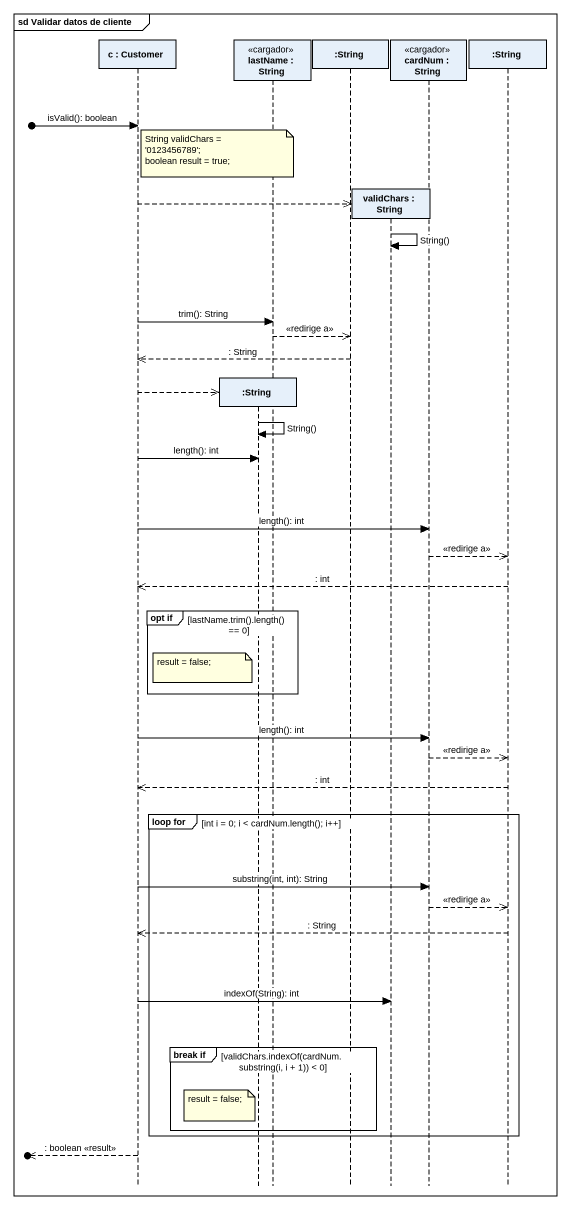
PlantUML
@startuml
mainframe sd Validar datos de cliente
hide footbox
participant "c : Customer" as c
participant ":String" as String
participant "lastName : String" as lastName <<cargador>>
participant ":String" as String_2
participant "validChars : String" as validChars
participant "cardNum : String" as cardNum <<cargador>>
participant ":String" as String_3

[o-> c : isValid(): boolean
note over String
  String validChars = '0123456789';
  boolean result = true;
end note
c -->> validChars **
validChars -> validChars : String()
c -> lastName : trim(): String
lastName -->> String_2 : <<redirige a>>
String_2 -->> c : : String
c -->> String **
String -> String : String()
c -> String : length(): int
c -> cardNum : length(): int
cardNum -->> String_3 : <<redirige a>>
String_3 -->> c : : int
group opt if [lastName.trim().length() == 0]
  note left of String : result = false;
end
c -> cardNum : length(): int
cardNum -->> String_3 : <<redirige a>>
String_3 -->> c : : int
group loop for [int i = 0; i < cardNum.length(); i++]
  c -> cardNum : substring(int, int): String
  cardNum -->> String_3 : <<redirige a>>
  String_3 -->> c : : String
  c -> validChars : indexOf(String): int
  group break if [validChars.indexOf(cardNum.substring(i, i + 1)) < 0]
    note left of String : result = false;
  end
end
[o<<-- c : : boolean <<result>>
@enduml
